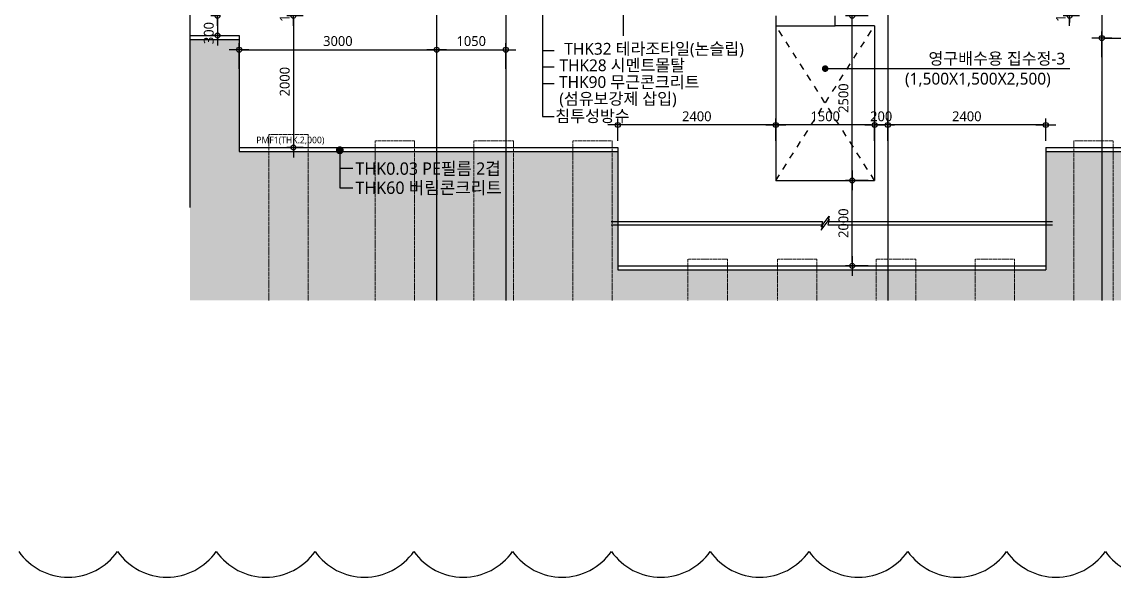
# Model space of a CAD drawing. Header units: millimetres. Extents: x -27104 to 125781, y -3376 to 46996.
# Drawn here: x 68308 to 84894, y -3376 to 5056 of the extents above; entities that cross this region are included whole.
import ezdxf
from ezdxf.enums import TextEntityAlignment as Align

# ---------------------------------------------------------------- set-up
doc = ezdxf.new("R2010")
doc.units = ezdxf.units.MM
doc.header["$LTSCALE"] = 100
doc.header["$MEASUREMENT"] = 0
doc.header["$PDSIZE"] = -10
for name, pattern in [('CEN', [62, 60, -1, 0, -1]), ('HIDDEN', [2, 1, -1]), ('HIDDEN2', [0.1875, 0.125, -0.0625])]:
    doc.linetypes.add(name, pattern=pattern)
doc.layers.get('0').update_dxf_attribs({"linetype": 'CONTINUOUS'})
doc.layers.get('Defpoints').update_dxf_attribs({"color": 171, "linetype": 'CONTINUOUS'})
for name, color, linetype in [('CEN(ST)', 1, 'CEN'), ('CON', 2, 'CONTINUOUS'), ('FIN', 8, 'CONTINUOUS'), ('FIN-2', 9, 'CONTINUOUS'), ('HAN', 9, 'CONTINUOUS'), ('HAT 254', 254, 'CONTINUOUS'), ('HID', 8, 'HIDDEN'), ('LED', 7, 'CONTINUOUS'), ('NDIM', 7, 'CONTINUOUS'), ('SASAC 도면명', 2, 'CONTINUOUS'), ('SYM', 7, 'CONTINUOUS'), ('TEXT(MIN)', 7, 'CONTINUOUS'), ('TEXT(노트)', 7, 'CONTINUOUS')]:
    doc.layers.add(name, color=color, linetype=linetype)
doc.layers.add('CHECK', color=30, linetype='CONTINUOUS', plot=False)
doc.layers.add('NUMBER', color=171, linetype='CONTINUOUS', plot=False)
doc.layers.add('Pile', color=3, linetype='CONTINUOUS', lineweight=0)
doc.styles.add('CGS', font='cgse', dxfattribs={"bigfont": 'cgs'})
doc.styles.add('나눔바른고딕', font='NanumBarunGothic.ttf')
doc.dimstyles.new('NDIM 1200', dxfattribs={"dimscale": 75, "dimtxt": 3, "dimasz": 1, "dimexe": 2, "dimexo": 2, "dimgap": 1, "dimtad": 1, "dimdec": 0, "dimdsep": 46, "dimtxsty": 'CGS', "dimblk": 'DOT0', "dimcen": 1, "dimdle": 8, "dimclrd": 256, "dimclre": 256, "dimclrt": 256, "dimadec": 0, "dimazin": 0, "dimtfac": 1, "dimtdec": 0, "dimtix": 1, "dimtmove": 2, "dimatfit": 3, "dimldrblk": 'DOT0', "dimfxl": 1, "dimtolj": 1, "dimtzin": 0, "dimlwd": -1, "dimlwe": -1, "dimarcsym": 0})

# ---------------------------------------------------------------- blocks, each defined once
blk = doc.blocks.new('DOT0')
blk.add_line((-3, 0), (3, 0))
at = {"color": 6}
blk.add_circle((0, 0), 0.75, dxfattribs=at)
blk = doc.blocks.new('*D199')
at = {"layer": 'Defpoints', "color": 0, "ltscale": 0.4, "transparency": 16777216}
for p in [(84218, 5148), (84467, 5298), (84467, 5148)]:
    blk.add_point(p, dxfattribs=at)
at = {"layer": 'NDIM', "ltscale": 0.4, "transparency": 16777216}
for p, q in [((84218, 5348), (84218, 5398)), ((84367, 5298), (84118, 5298)), ((84367, 5148), (84118, 5148)), ((84218, 5298), (84218, 5148)), ((84218, 5098), (84218, 5048))]:
    blk.add_line(p, q, dxfattribs=at)
at = {"layer": 'NDIM', "ltscale": 0.4, "transparency": 16777216, "xscale": 50, "yscale": 50, "zscale": 50}
for p, rotation in [((84218, 5298), 270), ((84218, 5148), 90)]:
    blk.add_blockref('DOT0', p, dxfattribs=dict(at, rotation=rotation))
at = {"layer": 'NDIM', "ltscale": 0.4, "transparency": 16777216, "insert": (84086, 5223), "char_height": 150, "attachment_point": 5, "rotation": 90, "style": '나눔바른고딕'}
blk.add_mtext('\\A1;150', dxfattribs=at)
blk = doc.blocks.new('*D321')
at = {"layer": 'Defpoints', "color": 0, "ltscale": 0.4, "transparency": 16777216}
for p in [(72431, 5148), (72681, 5298), (72681, 5148)]:
    blk.add_point(p, dxfattribs=at)
at = {"layer": 'NDIM', "ltscale": 0.4, "transparency": 16777216}
for p, q in [((72431, 5348), (72431, 5398)), ((72581, 5298), (72331, 5298)), ((72581, 5148), (72331, 5148)), ((72431, 5298), (72431, 5148)), ((72431, 5098), (72431, 5048))]:
    blk.add_line(p, q, dxfattribs=at)
at = {"layer": 'NDIM', "ltscale": 0.4, "transparency": 16777216, "xscale": 50, "yscale": 50, "zscale": 50}
for p, rotation in [((72431, 5298), 270), ((72431, 5148), 90)]:
    blk.add_blockref('DOT0', p, dxfattribs=dict(at, rotation=rotation))
at = {"layer": 'NDIM', "ltscale": 0.4, "transparency": 16777216, "insert": (72300, 5223), "char_height": 150, "attachment_point": 5, "rotation": 90, "style": '나눔바른고딕'}
blk.add_mtext('\\A1;150', dxfattribs=at)
blk = doc.blocks.new('*D322')
at = {"layer": 'Defpoints', "color": 0, "ltscale": 0.4, "transparency": 16777216}
for p in [(72681, 5148), (72431, 3148), (72681, 3148)]:
    blk.add_point(p, dxfattribs=at)
at = {"layer": 'NDIM', "ltscale": 0.4, "transparency": 16777216}
for p, q in [((72581, 5148), (72331, 5148)), ((72431, 5098), (72431, 3198)), ((72581, 3148), (72331, 3148))]:
    blk.add_line(p, q, dxfattribs=at)
at = {"layer": 'NDIM', "ltscale": 0.4, "transparency": 16777216, "xscale": 50, "yscale": 50, "zscale": 50}
for p, rotation in [((72431, 5148), 90), ((72431, 3148), 270)]:
    blk.add_blockref('DOT0', p, dxfattribs=dict(at, rotation=rotation))
at = {"layer": 'NDIM', "ltscale": 0.4, "transparency": 16777216, "insert": (72300, 4148), "char_height": 150, "attachment_point": 5, "rotation": 90, "style": '나눔바른고딕'}
blk.add_mtext('\\A1;2000', dxfattribs=at)
blk = doc.blocks.new('*D435')
at = {"layer": 'Defpoints', "color": 0, "ltscale": 0.4, "transparency": 16777216}
for p in [(71278, 5148), (71415, 5298), (71415, 5148)]:
    blk.add_point(p, dxfattribs=at)
at = {"layer": 'NDIM', "ltscale": 0.4, "transparency": 16777216}
for p, q in [((71278, 5348), (71278, 5398)), ((71315, 5298), (71178, 5298)), ((71315, 5148), (71178, 5148)), ((71278, 5298), (71278, 5148)), ((71278, 5098), (71278, 5048))]:
    blk.add_line(p, q, dxfattribs=at)
at = {"layer": 'NDIM', "ltscale": 0.4, "transparency": 16777216, "xscale": 50, "yscale": 50, "zscale": 50}
for p, rotation in [((71278, 5298), 270), ((71278, 5148), 90)]:
    blk.add_blockref('DOT0', p, dxfattribs=dict(at, rotation=rotation))
at = {"layer": 'NDIM', "ltscale": 0.4, "transparency": 16777216, "insert": (71147, 5332), "char_height": 150, "attachment_point": 5, "rotation": 90, "style": '나눔바른고딕'}
blk.add_mtext('\\A1;150', dxfattribs=at)
blk = doc.blocks.new('*D436')
at = {"layer": 'Defpoints', "color": 0, "ltscale": 0.4, "transparency": 16777216}
for p in [(71415, 5148), (71278, 4848), (71415, 4848)]:
    blk.add_point(p, dxfattribs=at)
at = {"layer": 'NDIM', "ltscale": 0.4, "transparency": 16777216}
for p, q in [((71315, 5148), (71178, 5148)), ((71278, 5098), (71278, 4898)), ((71315, 4848), (71178, 4848))]:
    blk.add_line(p, q, dxfattribs=at)
at = {"layer": 'NDIM', "ltscale": 0.4, "transparency": 16777216, "xscale": 50, "yscale": 50, "zscale": 50}
for p, rotation in [((71278, 5148), 90), ((71278, 4848), 270)]:
    blk.add_blockref('DOT0', p, dxfattribs=dict(at, rotation=rotation))
at = {"layer": 'NDIM', "ltscale": 0.4, "transparency": 16777216, "insert": (71147, 4886), "char_height": 150, "attachment_point": 5, "rotation": 90, "style": '나눔바른고딕'}
blk.add_mtext('\\A1;300', dxfattribs=at)
blk = doc.blocks.new('*D439')
at = {"layer": 'Defpoints', "color": 0, "ltscale": 0.4, "transparency": 16777216}
for p in [(85607, 4810), (84707, 4422), (85607, 4422)]:
    blk.add_point(p, dxfattribs=at)
at = {"layer": 'NDIM', "ltscale": 0.4, "transparency": 16777216}
for p, q in [((84707, 4522), (84707, 4910)), ((85607, 4522), (85607, 4910)), ((84757, 4810), (85557, 4810))]:
    blk.add_line(p, q, dxfattribs=at)
at = {"layer": 'NDIM', "ltscale": 0.4, "transparency": 16777216, "xscale": 50, "yscale": 50, "zscale": 50, "rotation": 180}
blk.add_blockref('DOT0', (84707, 4810), dxfattribs=at)
at = {"layer": 'NDIM', "ltscale": 0.4, "transparency": 16777216, "xscale": 50, "yscale": 50, "zscale": 50}
blk.add_blockref('DOT0', (85607, 4810), dxfattribs=at)
at = {"layer": 'NDIM', "ltscale": 0.4, "transparency": 16777216, "insert": (85157, 4941), "char_height": 150, "attachment_point": 5, "style": '나눔바른고딕'}
blk.add_mtext('\\A1;900', dxfattribs=at)
blk = doc.blocks.new('*D441')
at = {"layer": 'Defpoints', "color": 0, "ltscale": 0.4, "transparency": 16777216}
for p in [(75657, 4633), (74607, 4245), (75657, 4245)]:
    blk.add_point(p, dxfattribs=at)
at = {"layer": 'NDIM', "ltscale": 0.4, "transparency": 16777216}
for p, q in [((74607, 4345), (74607, 4733)), ((75657, 4345), (75657, 4733)), ((74657, 4633), (75607, 4633))]:
    blk.add_line(p, q, dxfattribs=at)
at = {"layer": 'NDIM', "ltscale": 0.4, "transparency": 16777216, "xscale": 50, "yscale": 50, "zscale": 50, "rotation": 180}
blk.add_blockref('DOT0', (74607, 4633), dxfattribs=at)
at = {"layer": 'NDIM', "ltscale": 0.4, "transparency": 16777216, "xscale": 50, "yscale": 50, "zscale": 50}
blk.add_blockref('DOT0', (75657, 4633), dxfattribs=at)
at = {"layer": 'NDIM', "ltscale": 0.4, "transparency": 16777216, "insert": (75132, 4764), "char_height": 150, "attachment_point": 5, "style": '나눔바른고딕'}
blk.add_mtext('\\A1;1050', dxfattribs=at)
blk = doc.blocks.new('*D442')
at = {"layer": 'Defpoints', "color": 0, "ltscale": 0.4, "transparency": 16777216}
for p in [(74607, 4633), (71607, 4245), (74607, 4245)]:
    blk.add_point(p, dxfattribs=at)
at = {"layer": 'NDIM', "ltscale": 0.4, "transparency": 16777216}
for p, q in [((71607, 4345), (71607, 4733)), ((74607, 4345), (74607, 4733)), ((71657, 4633), (74557, 4633))]:
    blk.add_line(p, q, dxfattribs=at)
at = {"layer": 'NDIM', "ltscale": 0.4, "transparency": 16777216, "xscale": 50, "yscale": 50, "zscale": 50, "rotation": 180}
blk.add_blockref('DOT0', (71607, 4633), dxfattribs=at)
at = {"layer": 'NDIM', "ltscale": 0.4, "transparency": 16777216, "xscale": 50, "yscale": 50, "zscale": 50}
blk.add_blockref('DOT0', (74607, 4633), dxfattribs=at)
at = {"layer": 'NDIM', "ltscale": 0.4, "transparency": 16777216, "insert": (73107, 4764), "char_height": 150, "attachment_point": 5, "style": '나눔바른고딕'}
blk.add_mtext('\\A1;3000', dxfattribs=at)
blk = doc.blocks.new('*D452')
at = {"layer": 'Defpoints', "color": 0, "ltscale": 0.4, "transparency": 16777216}
for p in [(80915, 5148), (81257, 5148), (81257, 2648)]:
    blk.add_point(p, dxfattribs=at)
at = {"layer": 'NDIM', "ltscale": 0.4, "transparency": 16777216}
for p, q in [((81157, 5148), (80815, 5148)), ((80915, 2698), (80915, 5098)), ((81157, 2648), (80815, 2648))]:
    blk.add_line(p, q, dxfattribs=at)
at = {"layer": 'NDIM', "ltscale": 0.4, "transparency": 16777216, "xscale": 50, "yscale": 50, "zscale": 50}
for p, rotation in [((80915, 5148), 90), ((80915, 2648), 270)]:
    blk.add_blockref('DOT0', p, dxfattribs=dict(at, rotation=rotation))
at = {"layer": 'NDIM', "ltscale": 0.4, "transparency": 16777216, "insert": (80784, 3898), "char_height": 150, "attachment_point": 5, "rotation": 90, "style": '나눔바른고딕'}
blk.add_mtext('\\A1;2500', dxfattribs=at)
blk = doc.blocks.new('*D453')
at = {"layer": 'Defpoints', "color": 0, "ltscale": 0.4, "transparency": 16777216}
for p in [(80915, 2648), (81257, 2648), (81257, 1350)]:
    blk.add_point(p, dxfattribs=at)
at = {"layer": 'NDIM', "ltscale": 0.4, "transparency": 16777216}
for p, q in [((81157, 2648), (80815, 2648)), ((80915, 1400), (80915, 2598)), ((81157, 1350), (80815, 1350))]:
    blk.add_line(p, q, dxfattribs=at)
at = {"layer": 'NDIM', "ltscale": 0.4, "transparency": 16777216, "xscale": 50, "yscale": 50, "zscale": 50}
for p, rotation in [((80915, 2648), 90), ((80915, 1350), 270)]:
    blk.add_blockref('DOT0', p, dxfattribs=dict(at, rotation=rotation))
at = {"layer": 'NDIM', "ltscale": 0.4, "transparency": 16777216, "insert": (80784, 1999), "char_height": 150, "attachment_point": 5, "rotation": 90, "style": '나눔바른고딕'}
blk.add_mtext('\\A1;2000', dxfattribs=at)
blk = doc.blocks.new('*D457')
at = {"layer": 'Defpoints', "color": 0, "ltscale": 0.4, "transparency": 16777216}
for p in [(81457, 3490), (81457, 3148), (83857, 3148)]:
    blk.add_point(p, dxfattribs=at)
at = {"layer": 'NDIM', "ltscale": 0.4, "transparency": 16777216}
for p, q in [((81457, 3248), (81457, 3590)), ((83807, 3490), (81507, 3490)), ((83857, 3248), (83857, 3590))]:
    blk.add_line(p, q, dxfattribs=at)
at = {"layer": 'NDIM', "ltscale": 0.4, "transparency": 16777216, "xscale": 50, "yscale": 50, "zscale": 50, "rotation": 180}
blk.add_blockref('DOT0', (81457, 3490), dxfattribs=at)
at = {"layer": 'NDIM', "ltscale": 0.4, "transparency": 16777216, "xscale": 50, "yscale": 50, "zscale": 50}
blk.add_blockref('DOT0', (83857, 3490), dxfattribs=at)
at = {"layer": 'NDIM', "ltscale": 0.4, "transparency": 16777216, "insert": (82657, 3621), "char_height": 150, "attachment_point": 5, "style": '나눔바른고딕'}
blk.add_mtext('\\A1;2400', dxfattribs=at)
blk = doc.blocks.new('*D458')
at = {"layer": 'Defpoints', "color": 0, "ltscale": 0.4, "transparency": 16777216}
for p in [(77357, 3490), (77357, 3148), (79757, 3148)]:
    blk.add_point(p, dxfattribs=at)
at = {"layer": 'NDIM', "ltscale": 0.4, "transparency": 16777216}
for p, q in [((77357, 3248), (77357, 3590)), ((79707, 3490), (77407, 3490)), ((79757, 3248), (79757, 3590))]:
    blk.add_line(p, q, dxfattribs=at)
at = {"layer": 'NDIM', "ltscale": 0.4, "transparency": 16777216, "xscale": 50, "yscale": 50, "zscale": 50, "rotation": 180}
blk.add_blockref('DOT0', (77357, 3490), dxfattribs=at)
at = {"layer": 'NDIM', "ltscale": 0.4, "transparency": 16777216, "xscale": 50, "yscale": 50, "zscale": 50}
blk.add_blockref('DOT0', (79757, 3490), dxfattribs=at)
at = {"layer": 'NDIM', "ltscale": 0.4, "transparency": 16777216, "insert": (78557, 3621), "char_height": 150, "attachment_point": 5, "style": '나눔바른고딕'}
blk.add_mtext('\\A1;2400', dxfattribs=at)
blk = doc.blocks.new('*D459')
at = {"layer": 'Defpoints', "color": 0, "ltscale": 0.4, "transparency": 16777216}
for p in [(79757, 3490), (79757, 3148), (81257, 3148)]:
    blk.add_point(p, dxfattribs=at)
at = {"layer": 'NDIM', "ltscale": 0.4, "transparency": 16777216}
for p, q in [((79757, 3248), (79757, 3590)), ((81207, 3490), (79807, 3490)), ((81257, 3248), (81257, 3590))]:
    blk.add_line(p, q, dxfattribs=at)
at = {"layer": 'NDIM', "ltscale": 0.4, "transparency": 16777216, "xscale": 50, "yscale": 50, "zscale": 50, "rotation": 180}
blk.add_blockref('DOT0', (79757, 3490), dxfattribs=at)
at = {"layer": 'NDIM', "ltscale": 0.4, "transparency": 16777216, "xscale": 50, "yscale": 50, "zscale": 50}
blk.add_blockref('DOT0', (81257, 3490), dxfattribs=at)
at = {"layer": 'NDIM', "ltscale": 0.4, "transparency": 16777216, "insert": (80507, 3621), "char_height": 150, "attachment_point": 5, "style": '나눔바른고딕'}
blk.add_mtext('\\A1;1500', dxfattribs=at)
blk = doc.blocks.new('*D460')
at = {"layer": 'Defpoints', "color": 0, "ltscale": 0.4, "transparency": 16777216}
for p in [(81257, 3490), (81257, 3148), (81457, 3148)]:
    blk.add_point(p, dxfattribs=at)
at = {"layer": 'NDIM', "ltscale": 0.4, "transparency": 16777216}
for p, q in [((81207, 3490), (81157, 3490)), ((81257, 3248), (81257, 3590)), ((81457, 3490), (81257, 3490)), ((81457, 3248), (81457, 3590)), ((81507, 3490), (81557, 3490))]:
    blk.add_line(p, q, dxfattribs=at)
at = {"layer": 'NDIM', "ltscale": 0.4, "transparency": 16777216, "xscale": 50, "yscale": 50, "zscale": 50}
blk.add_blockref('DOT0', (81257, 3490), dxfattribs=at)
at = {"layer": 'NDIM', "ltscale": 0.4, "transparency": 16777216, "xscale": 50, "yscale": 50, "zscale": 50, "rotation": 180}
blk.add_blockref('DOT0', (81457, 3490), dxfattribs=at)
at = {"layer": 'NDIM', "ltscale": 0.4, "transparency": 16777216, "insert": (81357, 3621), "char_height": 150, "attachment_point": 5, "style": '나눔바른고딕'}
blk.add_mtext('\\A1;200', dxfattribs=at)

msp = doc.modelspace()

# ---------------------------------------------------------------- hatches: boundary and pattern name
at = {"layer": 'HAT 254', "ltscale": 1000}
h = msp.add_hatch(color=256, dxfattribs=at)
h.dxf.hatch_style = 1
h.paths.add_polyline_path([(83856.8, 3087.9), (83856.8, 1290), (77356.8, 1290), (77356.8, 3087.9), (71606.8, 3087.9), (71606.8, 4787.9), (70860.6, 4787.9), (70860.6, 825), (88481.4, 825), (88481.4, 5487.9), (87106.8, 5487.9), (87106.8, 3787.9), (86506.8, 3787.9), (86506.8, 3087.9)])

# ---------------------------------------------------------------- linework, layer by layer
at = {"layer": 'CEN(ST)', "ltscale": 10000}
for p, q in [((74606.8, 38897.9), (74606.8, 825)), ((75656.8, 38897.9), (75656.8, 825)), ((77436.8, 38897.9), (77436.8, 4844.8)), ((81456.8, 38897.9), (81456.8, 825)), ((84706.8, 38897.9), (84706.8, 825))]:
    msp.add_line(p, q, dxfattribs=at)
at = {"layer": 'CHECK'}
msp.add_lwpolyline([(68260.8, -2986, 0.5205671), (69760.8, -2986, 0.5205671), (71260.8, -2986, 0.5205671), (72760.8, -2986, 0.5205671), (74260.8, -2986, 0.5205671), (75760.8, -2986, 0.5205671), (77260.8, -2986, 0.5205671), (78760.8, -2986, 0.5205671), (80260.8, -2986, 0.5205671), (81760.8, -2986, 0.5205671), (83260.8, -2986, 0.5205671), (84760.8, -2986, 0.5205671), (86260.8, -2986, 0.5205671), (87760.8, -2986, 0.5205671), (89260.8, -2986, 0.5205671), (90760.8, -2986, 0.5205671), (92260.8, -2986, 0.5205671), (93760.8, -2986, 0.5205671)], format="xyb", dxfattribs=at)
at = {"layer": 'CON', "ltscale": 10000}
for p, q in [((70860.6, 4847.9), (71606.8, 4847.9)), ((71606.8, 4847.9), (71606.8, 3147.9)), ((71606.8, 3147.9), (73856.8, 3147.9)), ((73856.8, 3147.9), (77356.8, 3147.9)), ((83856.8, 3147.9), (86506.8, 3147.9))]:
    msp.add_line(p, q, dxfattribs=at)
at = {"layer": 'FIN', "ltscale": 0.1}
msp.add_line((79756.8, 4997.9), (80656.8, 4997.9), dxfattribs=at)
at = {"layer": 'FIN-2', "ltscale": 0.5}
msp.add_line((83856.8, 2997.9), (83856.8, 2937.9), dxfattribs=at)
at = {"layer": 'HAN', "ltscale": 10000}
for p, q in [((70860.6, 4787.9), (71606.8, 4787.9)), ((71606.8, 3147.9), (71606.8, 3087.9)), ((71606.8, 3087.9), (73856.8, 3087.9)), ((73856.8, 3087.9), (77356.8, 3087.9)), ((83856.8, 3087.9), (86506.8, 3087.9)), ((77356.8, 1350), (77356.8, 1290)), ((83856.8, 1350), (83856.8, 1290)), ((77356.8, 1290), (83856.8, 1290))]:
    msp.add_line(p, q, dxfattribs=at)
at = {"layer": 'HID'}
for p, q in [((79756.8, 2647.9), (81256.8, 4997.9)), ((81256.8, 2647.9), (79756.8, 4997.9))]:
    msp.add_line(p, q, dxfattribs=at)
at = {"layer": 'NDIM', "ltscale": 10000}
msp.add_line((73336.1, 2828), (73136.1, 2828), dxfattribs=at)
for points in [[(76390.4, 4617.1), (76214.7, 4617.1)], [(76390.4, 4367.1), (76214.7, 4367.1)], [(76390.4, 4117.1), (76214.7, 4117.1)]]:
    msp.add_lwpolyline(points, dxfattribs=at)
at = {"layer": 'Pile', "color": 8, "linetype": 'HIDDEN2'}
for points in [[(72656.8, 825), (72656.8, 3347.9), (72056.8, 3347.9), (72056.8, 825)], [(74272.6, 825), (74272.6, 3247.9), (73672.6, 3247.9), (73672.6, 825)], [(75772.6, 825), (75772.6, 3247.9), (75172.6, 3247.9), (75172.6, 825)], [(77272.6, 825), (77272.6, 3247.9), (76672.6, 3247.9), (76672.6, 825)], [(84281.8, 825), (84281.8, 3247.9), (84881.8, 3247.9), (84881.8, 825)], [(79022.6, 825), (79022.6, 1450), (78422.6, 1450), (78422.6, 825)], [(80381.8, 825), (80381.8, 1450), (79781.8, 1450), (79781.8, 825)], [(81881.8, 825), (81881.8, 1450), (81281.8, 1450), (81281.8, 825)], [(83381.8, 825), (83381.8, 1450), (82781.8, 1450), (82781.8, 825)]]:
    msp.add_lwpolyline(points, dxfattribs=at)
at = {"layer": 'SASAC 도면명', "ltscale": 10000}
for p, q in [((79756.8, 5147.9), (79756.8, 2647.9)), ((80656.8, 4997.9), (80656.8, 5147.9)), ((81256.8, 4997.9), (80656.8, 4997.9)), ((81256.8, 4997.9), (81256.8, 2647.9)), ((81256.8, 4997.9), (81256.8, 2647.9)), ((77356.8, 3147.9), (77356.8, 1350)), ((83856.8, 3147.9), (83856.8, 1350)), ((79756.8, 2647.9), (81256.8, 2647.9)), ((77356.8, 1350), (83856.8, 1350))]:
    msp.add_line(p, q, dxfattribs=at)
at = {"layer": 'SYM', "ltscale": 10000}
for points in [[(70860.6, 38897.9), (70860.6, 21985.6), (70943.1, 22005.9), (70778.1, 21884.4), (70860.6, 21904.6), (70860.6, 2239)], [(77256.8, 2024), (80466.3, 2024), (80446, 1941.5), (80567.5, 2106.5), (80547.3, 2024), (83956.8, 2024)], [(77256.8, 1974), (80466.3, 1974), (80446, 1891.5), (80567.5, 2056.5), (80547.3, 1974), (83956.8, 1974)]]:
    msp.add_lwpolyline(points, dxfattribs=at)

# ---------------------------------------------------------------- texts
at = {"layer": 'NUMBER', "style": '나눔바른고딕'}
msp.add_text('PMF1(THK.2,000)', height=100, dxfattribs=at).set_placement((71867.9, 3262.8), align=Align.MIDDLE_LEFT)
at = {"layer": 'TEXT(MIN)', "style": '나눔바른고딕'}
for s, p in [('THK32 테라조타일(논슬립)', (79271.6, 4647.4)), ('THK28 시멘트몰탈', (78378.6, 4397)), ('THK90 무근콘크리트', (78598.5, 4142.5)), ('(섬유보강제 삽입)', (78251.4, 3890)), ('침투성방수', (77537.3, 3626.1))]:
    msp.add_text(s, height=180, dxfattribs=at).set_placement(p, align=Align.MIDDLE_RIGHT)
for s, p in [('영구배수용 집수정-3', (82074.1, 4408.6, 0)), ('(1,500X1,500X2,500)', (81718.2, 4103.4, 0))]:
    msp.add_text(s, height=180, dxfattribs=at).set_placement(p)
at = {"layer": 'TEXT(노트)', "style": '나눔바른고딕'}
for s, p in [('THK0.03 PE필름 2겹', (73372.1, 2828)), ('THK60 버림콘크리트', (73372.1, 2537.5))]:
    msp.add_text(s, height=187.5, dxfattribs=at).set_placement(p, align=Align.MIDDLE_LEFT)

# ---------------------------------------------------------------- dimensions: what is measured, and where the dimension line sits
at = {"layer": 'NDIM', "ltscale": 0.4}
for base, p1, p2, picture, middle in [((71278.3, 5147.9), (71415, 5297.9), (71415, 5147.9), '*D435', (71146.8, 5331.7)), ((71278.3, 4847.9), (71415, 5147.9), (71415, 4847.9), '*D436', (71146.7, 4885.5))]:
    dim = msp.add_linear_dim(base=base, p1=p1, p2=p2, angle=270, dimstyle='NDIM 1200', override={"dimscale": 50, "dimtxsty": '나눔바른고딕'}, dxfattribs=at)
    dim.commit()
    dim.dimension.update_dxf_attribs({"geometry": picture, "text_midpoint": middle, "dimtype": 160})
for base, p1, p2, angle, picture, middle in [((72431.4, 5147.9), (72680.6, 5297.9), (72680.6, 5147.9), 270, '*D321', (72299.9, 5222.9)), ((84217.7, 5147.9), (84467, 5297.9), (84467, 5147.9), 270, '*D199', (84086.3, 5222.9)), ((72431.4, 3147.9), (72680.6, 5147.9), (72680.6, 3147.9), 270, '*D322', (72299.9, 4147.9)), ((80915, 5147.9), (81256.8, 2647.9), (81256.8, 5147.9), 90, '*D452', (80783.5, 3897.9)), ((77356.8, 3489.7), (79756.8, 3147.9), (77356.8, 3147.9), 180, '*D458', (78556.8, 3621.2)), ((79756.8, 3489.7), (81256.8, 3147.9), (79756.8, 3147.9), 180, '*D459', (80506.8, 3621.2)), ((81256.8, 3489.7), (81456.8, 3147.9), (81256.8, 3147.9), 180, '*D460', (81356.8, 3621.2)), ((81456.8, 3489.7), (83856.8, 3147.9), (81456.8, 3147.9), 180, '*D457', (82656.8, 3621.2))]:
    dim = msp.add_linear_dim(base=base, p1=p1, p2=p2, angle=angle, dimstyle='NDIM 1200', override={"dimscale": 50, "dimtxsty": '나눔바른고딕'}, dxfattribs=at)
    dim.commit()
    dim.dimension.update_dxf_attribs({"geometry": picture, "text_midpoint": middle})
for base, p1, p2, picture, middle in [((85606.8, 4809.9), (84706.8, 4421.5), (85606.8, 4421.5), '*D439', (85156.8, 4941.4)), ((74606.8, 4632.9), (71606.8, 4244.5), (74606.8, 4244.5), '*D442', (73106.8, 4764.4)), ((75656.8, 4632.9), (74606.8, 4244.5), (75656.8, 4244.5), '*D441', (75131.8, 4764.3))]:
    dim = msp.add_linear_dim(base=base, p1=p1, p2=p2, dimstyle='NDIM 1200', override={"dimscale": 50, "dimtxsty": '나눔바른고딕'}, dxfattribs=at)
    dim.commit()
    dim.dimension.update_dxf_attribs({"geometry": picture, "text_midpoint": middle})
dim = msp.add_linear_dim(base=(80915, 2647.9), p1=(81256.8, 1350), p2=(81256.8, 2647.9), angle=90, text='2000', dimstyle='NDIM 1200', override={"dimscale": 50, "dimtxsty": '나눔바른고딕'}, dxfattribs=at)
dim.commit()
dim.dimension.update_dxf_attribs({"geometry": '*D453', "text_midpoint": (80783.5, 1999)})

# ---------------------------------------------------------------- leaders
at = {"layer": 'LED', "ltscale": 10000}
msp.add_leader([(80506.8, 4346), (81256.8, 4346), (84219.9, 4346)], dimstyle='NDIM 1200', override={"dimscale": 20, "dimasz": 5, "dimtad": 0, "dimclrd": 256, "dimldrblk": 'Dot'}, dxfattribs=at)
at = {"layer": 'NDIM', "ltscale": 10000}
for points, override in [([(76454.7, 5283.2), (76454.7, 5583.2), (76214.7, 5583.2), (76214.7, 3617.1), (76390.4, 3617.1)], {"dimscale": 120, "dimasz": 1, "dimtad": 0, "dimldrblk": 'Dot'}), ([(73136.1, 3106.2), (73136.1, 2537.5), (73336.1, 2537.5)], {"dimscale": 120, "dimasz": 1, "dimgap": 1, "dimtad": 0, "dimldrblk": 'Dot'})]:
    msp.add_leader(points, dimstyle='NDIM 1200', override=override, dxfattribs=at)

doc.saveas('drawing.dxf')
